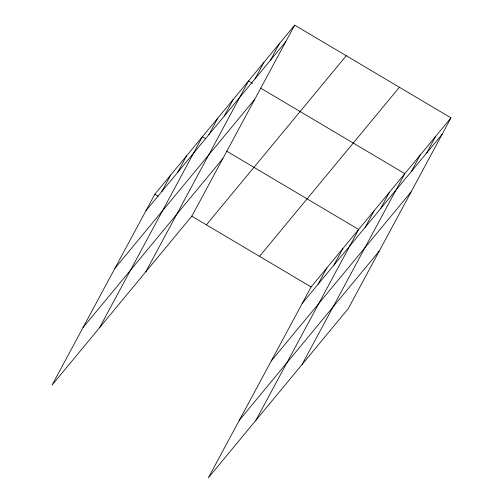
<?xml version="1.0" encoding="UTF-8"?>
<svg xmlns="http://www.w3.org/2000/svg" width="503" height="503" viewBox="0 0 503 503"><rect width="100%" height="100%" fill="white"/><g stroke="black" fill="none" stroke-linecap="round" stroke-linejoin="round"><path stroke-width="0.75" d="M294.689 25.15L154.817 194.246L52.023 385.153L191.901 216.051L294.689 25.15L450.977 117.847L348.183 308.754L208.311 477.85L311.099 286.949L450.977 117.847M161.803 191.542L170.668 175.082M177.66 172.378L186.519 155.917M99.581 327.66L202.376 136.753L205.721 138.74M208.896 134.615L217.761 118.155M224.281 116.011L233.147 99.55M145.744 271.853L248.532 80.952L252.55 83.335M255.059 78.814L263.918 62.353M270.444 60.209L279.303 43.748M318.091 284.239L326.95 267.785M333.942 265.075L342.807 248.62M255.864 420.357L358.658 229.456L226.488 151.057M365.184 227.312L374.043 210.851M380.57 208.714L389.429 192.253M302.026 364.556L404.814 173.648L260.585 88.1M411.341 171.51L420.206 155.05M426.726 152.912L435.592 136.451M145.952 210.707L285.83 41.611M114.954 268.275L254.832 99.179M83.02 327.585L222.898 158.489M206.387 224.841L346.265 55.739M259.523 256.354L399.401 87.258M302.234 303.41L442.112 134.307M271.243 360.972L411.114 191.876M239.302 420.282L379.18 251.186M154.817 194.246L158.162 196.233M191.656 216.095L311.099 286.949"/></g></svg>
